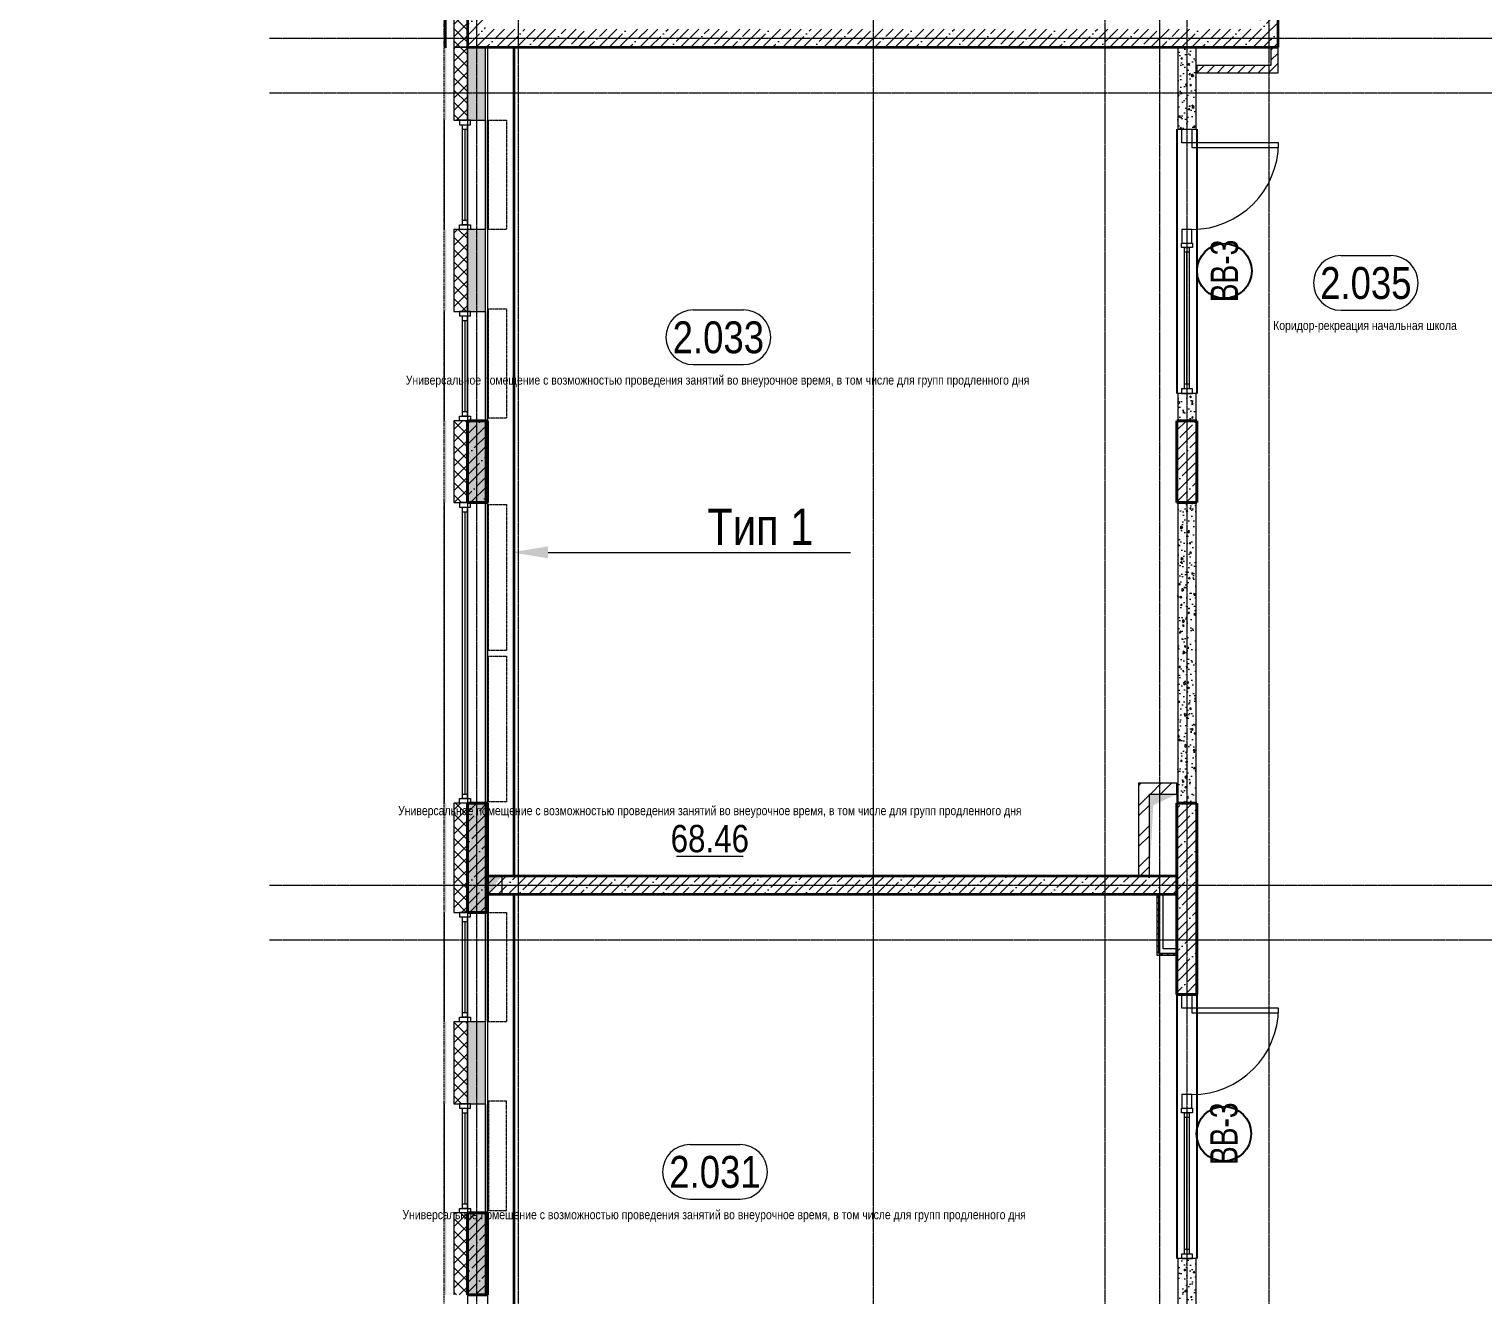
# Model space of a CAD drawing. Header units: millimetres. Extents: x -231292 to 573618, y -153144 to 564035.
# Drawn here: x 49570 to 65533, y 54330 to 68230 of the extents above; entities that cross this region are included whole.
import ezdxf
from ezdxf import colors
from ezdxf.entities.mleader import LeaderData, LeaderLine
from ezdxf.enums import TextEntityAlignment as Align
from ezdxf.math import Vec2, Vec3

# ---------------------------------------------------------------- set-up
doc = ezdxf.new("R2010")
doc.units = ezdxf.units.MM
for name, pattern in [('CENTER2', [28.575, 19.05, -3.175, 3.175, -3.175]), ('DASHED', [19.05, 12.7, -6.35]), ('HIDDEN2', [4.7625, 3.175, -1.5875])]:
    doc.linetypes.add(name, pattern=pattern)
doc.layers.get('0').update_dxf_attribs({"color": 250})
doc.layers.get('Defpoints').update_dxf_attribs({"color": 250})
for name, color, linetype, lineweight in [('A-AREA', 250, 'Continuous', 15), ('A-Wall_Материал_Газоблок_Контур', 250, 'Continuous', 0), ('АР_Area', 250, 'Continuous', 5), ('АР_Витраж', 250, 'Continuous', 13), ('АР_Витраж марка', 250, 'Continuous', 9), ('АР_Двери_витраж', 250, 'Continuous', 9), ('АР_Колонны', 250, 'Continuous', 35), ('АР_Окна', 250, 'Continuous', 5), ('АР_Отопительные приборы', 250, 'HIDDEN2', 0), ('АР_площадь пом', 250, 'Continuous', 5), ('АР_Стены ГКЛ', 250, 'Continuous', 15), ('АР_Стены ЖБ', 250, 'Continuous', 35), ('АР_Стены кирпич', 250, 'Continuous', 20), ('АР_Стены ПЕНОблок', 250, 'Continuous', 20), ('АР_Утеплитель', 250, 'Continuous', 0), ('АР_Штриховка', 250, 'Continuous', 0), ('Зашивка радиаторов тип 1 (фанера и МДФ)', 250, 'Continuous', 0), ('КМ_Фахверки', 250, 'Continuous', 80), ('ОВ_Отопление', 250, 'Continuous', 0), ('ОВ_Шахты', 250, 'Continuous', 5), ('Размеры зашивки ГКЛ', 250, 'Continuous', 0), ('РД_Оси_100', 250, 'Continuous', 0), ('РД_проем_инж перемыч_фахверк', 250, 'Continuous', 18)]:
    doc.layers.add(name, color=color, linetype=linetype, lineweight=lineweight)
doc.layers.add('АР_Делит', color=250, linetype='Continuous', lineweight=0, plot=False)
doc.layers.add('РД_Проем', color=250, linetype='Continuous', lineweight=0, plot=False)
doc.layers.add('РД_Витраж_вн', color=250, linetype='Continuous')
doc.styles.add('Arial_09', font='ARIALN.TTF', dxfattribs={"width": 0.9})
doc.styles.add('style1', font='ARIALN.TTF')
pattern_1 = [(45, (8883.4, 13229.69), (-67.35192, 67.35192), []), (135, (8883.4, 13229.69), (-67.35192, -67.35192), [])]
pattern_2 = [(360, (8883.4027, 13229.6861), (-6e-17, 1), [])]
pattern_3 = [(45, (8883.4, 13229.69), (-112.2532, 112.2532), []), (45, (8995.66, 13229.69), (-112.2532, 112.2532), [198.4375, -39.6875, 0, -39.6875])]
pattern_4 = [(45, (8883.403, 13229.686), (-33.67596, 33.67596), [])]

# ---------------------------------------------------------------- blocks, each defined once
blk = doc.blocks.new('СОШ_2200_АР_ОСИ_М100_28.05.24')
at = {"layer": 'АР_Делит', "color": 5, "linetype": 'DASHED'}
blk.add_lwpolyline([(114955, 135155), (114955, -355), (93595.036, -355), (93595.036, 13855), (94145, 13855), (94145, 68320), (66055, 68320), (66055, 13857.73), (83455, 13857.73), (83455, -355), (45245, -355), (45245, 13145), (44695, 13145), (44695, 26755), (45245, 26755), (45245, 68320), (20455, 68320), (20455, 26755), (27955, 26755), (27955, 13145), (-355, 13145), (-355, 100855)], dxfattribs=at)
at = {"layer": 'РД_Оси_100', "linetype": 'CENTER2'}
blk.add_line((49960, -6155), (49960, 139938.679), dxfattribs=at)
for points in [[(45530, 139938.679), (45600, 139538.679), (45600, -6163.457)], [(46060, -6163.105), (46060, 139538.679), (46130, 139938.679)], [(52500, 139938.679), (52500, -5755), (52358.276, -6155)], [(53100, 139938.679), (53100, -5755), (52949.266, -6155)], [(54300, 139938.679), (54300, -6155)], [(53400, 70753.904), (53400, -5755), (53550, -6155)], [(43327.994, 54900), (71363.995, 54900)], [(43327.994, 54300), (71363.995, 54300)], [(43327.994, 45600), (71363.995, 45600)], [(43327.994, 45000), (71363.995, 45000)]]:
    blk.add_lwpolyline(points, dxfattribs=at)
blk = doc.blocks.new('otv')
at = {"linetype": 'Continuous'}
blk.add_lwpolyline([(0, -1), (0, 0), (1, 0), (1, -1)], close=True, dxfattribs=at)
blk.add_solid([(0, -1), (0, 0), (0.135, -0.137), (1, 0)], dxfattribs=at)
blk = doc.blocks.new('otv_в_стене')
at = {"linetype": 'Continuous'}
blk.add_lwpolyline([(0, -1), (0, 0), (1, 0), (1, -1)], close=True, dxfattribs=at)
blk.add_solid([(0, -1), (0, 0), (0.5, -0.5), (1, 0)], dxfattribs=at)
blk = doc.blocks.new('MOK-МаркаПомещения1')
at = {"layer": 'A-AREA', "color": 0}
blk.add_line((-3.65, -1.94), (3.65, -1.94), dxfattribs=at)
at = {"layer": 'A-AREA', "color": 0, "style": 'style1'}
blk.add_attdef('АР-ПОМЕЩЕНИЕ:ПЛОЩАДЬ', text='', height=3, dxfattribs=at).set_placement((0, 0), align=Align.MIDDLE)
at = {"layer": 'Defpoints', "style": 'style1', "flags": 8}
blk.add_attdef('АР-ПОМЕЩЕНИЕ:НАИМЕНОВАНИЕ', text='', height=1, dxfattribs=at).set_placement((0, 2.96), align=Align.MIDDLE)
blk = doc.blocks.new('MOK-МаркаПом_овал_ареал')
for p, q in [((-2.75, 3), (2.75, 3)), ((-2.75, -3), (2.75, -3))]:
    blk.add_line(p, q)
for centre, radius, start, end in [((-2.75, 0), 3, 90, 270), ((2.75, 0), 3, 270, 90), ((-3.75, 0), 3.5, 0, 0.001)]:
    blk.add_arc(centre, radius, start, end)
at = {"color": 0, "style": 'style1'}
blk.add_attdef('АР-ПОМЕЩЕНИЕ:НОМЕР', text='', height=3.5, dxfattribs=at).set_placement((0, 0), align=Align.MIDDLE)
at = {"layer": 'Defpoints', "color": 2, "style": 'style1'}
blk.add_attdef('АР-ПОМЕЩЕНИЕ:НАИМЕНОВАНИЕ', text='', height=1, dxfattribs=at).set_placement((-0.09, -4.81), align=Align.MIDDLE)
blk = doc.blocks.new('МаркаВитража1')
at = {"layer": 'Defpoints'}
blk.add_circle((0, 0), 3, dxfattribs=at)
at = {"color": 0, "linetype": 'ByBlock', "lineweight": -2, "style": 'Arial_09', "width": 0.9}
blk.add_attdef('АР-ОКНО:НАИМЕНОВАНИЕ', text='', height=3, dxfattribs=at).set_placement((0, 0), align=Align.MIDDLE)

msp = doc.modelspace()

# ---------------------------------------------------------------- hatches: boundary and pattern name
at = {"layer": 'АР_Стены ГКЛ', "linetype": 'Continuous', "lineweight": 0}
h = msp.add_hatch(dxfattribs=at)
h.set_pattern_fill('ANSI31', color=256, scale=15, style=0)
h.set_pattern_definition(pattern_4)
h.paths.add_polyline_path([(61953.302, 58059.686), (61973.302, 58079.686), (61973.302, 58729.686), (61953.302, 58729.686)], flags=0)
h = msp.add_hatch(dxfattribs=at)
h.set_pattern_fill('ANSI31', color=256, scale=15, style=0)
h.set_pattern_definition(pattern_4)
h.paths.add_polyline_path([(62173.302, 58059.686), (62173.302, 58079.686), (61973.302, 58079.686), (61953.302, 58059.686)], flags=0)
at = {"layer": 'АР_Штриховка', "linetype": 'Continuous', "lineweight": 0}
h = msp.add_hatch(dxfattribs=at)
h.set_pattern_fill('_U', color=256, style=0, pattern_type=0)
h.set_pattern_definition(pattern_2)
h.paths.add_polyline_path([(54128.403, 68029.686), (54153.403, 68029.686), (54153.403, 68329.686), (54128.403, 68329.686)], flags=0)
h.paths.add_polyline_path([(54128.403, 72129.686), (54153.403, 72129.686), (54153.403, 72429.686), (54128.403, 72429.686)], flags=0)
h = msp.add_hatch(dxfattribs=at)
h.set_pattern_fill('ANSI37', color=256, scale=30, style=0)
h.set_pattern_definition(pattern_1)
h.paths.add_polyline_path([(54233.403, 68029.686), (54383.403, 68029.686), (54383.403, 68329.686), (54233.403, 68329.686)], flags=0)
h.paths.add_polyline_path([(54233.403, 72129.686), (54383.403, 72129.686), (54383.403, 72429.686), (54233.403, 72429.686)], flags=0)
at = {"layer": 'АР_Штриховка', "linetype": 'Continuous', "lineweight": 5}
h = msp.add_hatch(dxfattribs=at)
h.set_pattern_fill('ANSI35', color=256, scale=25, style=0)
h.set_pattern_definition([(45, (8883.4, 13229.69), (-112.2532, 112.2532), []), (45, (8995.66, 13229.69), (-112.2532, 112.2532), [198.4375, -39.6875, 0, -39.6875])])
h.paths.add_polyline_path([(54383.403, 68029.686), (54583.403, 68229.686), (54583.403, 68329.686), (54383.403, 68329.686)], flags=0)
h.paths.add_polyline_path([(54383.403, 72129.686), (54583.403, 72129.686), (54583.403, 72229.686), (54383.403, 72429.686)], flags=0)
h = msp.add_hatch(dxfattribs=at)
h.set_pattern_fill('ANSI35', color=256, scale=25, angle=-360, style=0)
h.set_pattern_definition([(45, (8883.4, 13229.69), (-112.2532, 112.2532), []), (45, (8995.66, 13229.69), (-112.2532, 112.2532), [198.4375, -39.6875, 0, -39.6875])])
h.paths.add_polyline_path([(63283.403, 72429.686), (63083.403, 72229.686), (63083.403, 71929.686), (63283.403, 71929.686)], flags=0)
h.paths.add_polyline_path([(63283.403, 70129.686), (63083.403, 70129.686), (63083.403, 68229.686), (63283.403, 68029.686)], flags=0)
h = msp.add_hatch(dxfattribs=at)
h.set_pattern_fill('ANSI35', color=256, scale=25, angle=-360, style=0)
h.set_pattern_definition([(45, (8883.4, 13229.69), (-112.2532, 112.2532), []), (45, (8995.66, 13229.69), (-112.2532, 112.2532), [198.4375, -39.6875, 0, -39.6875])])
h.paths.add_polyline_path([(63283.403, 68029.686), (63083.403, 68229.686), (54583.403, 68229.686), (54383.403, 68029.686)], flags=0)
at = {"layer": 'АР_Штриховка', "linetype": 'Continuous', "lineweight": 0}
h = msp.add_hatch(dxfattribs=at)
h.set_pattern_fill('_U', color=256, style=0, pattern_type=0)
h.set_pattern_definition(pattern_2)
h.paths.add_polyline_path([(54128.403, 41429.686), (54153.403, 41429.686), (54153.403, 42329.686), (54128.403, 42329.686)], flags=0)
h.paths.add_polyline_path([(54128.403, 45629.686), (54153.403, 45629.686), (54153.403, 46529.686), (54128.403, 46529.686)], flags=0)
h.paths.add_polyline_path([(54128.403, 48629.686), (54153.403, 48629.686), (54153.403, 51029.686), (54128.403, 51029.686)], flags=0)
h.paths.add_polyline_path([(54128.403, 54329.686), (54153.403, 54329.686), (54153.403, 55229.686), (54128.403, 55229.686)], flags=0)
h.paths.add_polyline_path([(54128.403, 56429.686), (54153.403, 56429.686), (54153.403, 57329.686), (54128.403, 57329.686)], flags=0)
h.paths.add_polyline_path([(54128.403, 58529.686), (54153.403, 58529.686), (54153.403, 59729.686), (54128.403, 59729.686)], flags=0)
h.paths.add_polyline_path([(54128.403, 63029.686), (54153.403, 63029.686), (54153.403, 63929.686), (54128.403, 63929.686)], flags=0)
h.paths.add_polyline_path([(54128.403, 65129.686), (54153.403, 65129.686), (54153.403, 66029.686), (54128.403, 66029.686)], flags=0)
h.paths.add_polyline_path([(54128.403, 67229.686), (54153.403, 67229.686), (54153.403, 68029.686), (54128.403, 68029.686)], flags=0)
h = msp.add_hatch(dxfattribs=at)
h.set_pattern_fill('ANSI37', color=256, scale=30, style=0)
h.set_pattern_definition(pattern_1)
h.paths.add_polyline_path([(54233.403, 41429.686), (54383.403, 41429.686), (54383.403, 42329.686), (54233.403, 42329.686)], flags=0)
h.paths.add_polyline_path([(54233.403, 45629.686), (54383.403, 45629.686), (54383.403, 46529.686), (54233.403, 46529.686)], flags=0)
h.paths.add_polyline_path([(54233.403, 48629.686), (54383.403, 48629.686), (54383.403, 51029.686), (54233.403, 51029.686)], flags=0)
h.paths.add_polyline_path([(54233.403, 54329.686), (54383.403, 54329.686), (54383.403, 55229.686), (54233.403, 55229.686)], flags=0)
h.paths.add_polyline_path([(54233.403, 56429.686), (54383.403, 56429.686), (54383.403, 57329.686), (54233.403, 57329.686)], flags=0)
h.paths.add_polyline_path([(54233.403, 58529.686), (54383.403, 58529.686), (54383.403, 59729.686), (54233.403, 59729.686)], flags=0)
h.paths.add_polyline_path([(54233.403, 63029.686), (54383.403, 63029.686), (54383.403, 63929.686), (54233.403, 63929.686)], flags=0)
h.paths.add_polyline_path([(54233.403, 65129.686), (54383.403, 65129.686), (54383.403, 66029.686), (54233.403, 66029.686)], flags=0)
h.paths.add_polyline_path([(54233.403, 67229.686), (54383.403, 67229.686), (54383.403, 68029.686), (54233.403, 68029.686)], flags=0)
h = msp.add_hatch(dxfattribs=at)
h.set_pattern_fill('AR-CONC', color=256, style=0)
h.set_pattern_definition([(50, (8883.4, 13229.69), (182.18467, -15.9391), [19.05, -209.55]), (355, (8883.4, 13229.69), (-35.2434, 191.05685), [15.24, -167.6406]), (100.45144, (8898.58, 13228.36), (146.94125, 175.11775), [16.19, -178.09024]), (46.1842, (8883.4, 13280.49), (271.07904, -42.0423), [28.575, -314.325]), (96.63556, (8906, 13276.98), (237.4041, 247.4261), [24.285, -267.1356]), (351.18415, (8883.4, 13280.5), (237.4041, 247.4261), [22.86, -251.4597]), (21, (8908.8, 13267.79), (151.6144, -102.2652), [19.05, -209.55]), (326, (8908.8, 13267.79), (61.80203, 184.18797), [15.24, -167.64]), (71.45144, (8921.44, 13259.26), (213.4164, 81.92277), [16.19, -178.08994]), (37.5, (8883.4, 13229.686), (3.088603, 84.55504), [0, -165.608, 0, -170.18, 0, -168.275]), (7.5, (8883.4, 13229.69), (66.81966, 100.18057), [0, -97.028, 0, -161.798, 0, -64.135]), (327.5, (8826.76, 13229.686), (135.590595, -5.728744), [0, -63.5, 0, -198.12, 0, -262.89]), (317.5, (8801.36, 13229.69), (148.12918, 25.4265), [0, -82.55, 0, -131.572, 0, -186.69])])
h.paths.add_polyline_path([(54383.403, 41429.686), (54583.403, 41429.686), (54583.403, 42329.686), (54383.403, 42329.686)], flags=0)
h.paths.add_polyline_path([(54383.403, 45629.686), (54583.403, 45629.686), (54583.403, 46529.686), (54383.403, 46529.686)], flags=0)
h.paths.add_polyline_path([(54383.403, 48629.686), (54583.403, 48629.686), (54583.403, 51029.686), (54383.403, 51029.686)], flags=0)
h.paths.add_polyline_path([(54383.403, 54329.686), (54583.403, 54329.686), (54583.403, 55229.686), (54383.403, 55229.686)], flags=0)
h.paths.add_polyline_path([(54383.403, 56429.686), (54583.403, 56429.686), (54583.403, 57329.686), (54383.403, 57329.686)], flags=0)
h.paths.add_polyline_path([(54383.403, 58529.686), (54583.403, 58529.686), (54583.403, 59729.686), (54383.403, 59729.686)], flags=0)
h.paths.add_polyline_path([(54383.403, 63029.686), (54583.403, 63029.686), (54583.403, 63929.686), (54383.403, 63929.686)], flags=0)
h.paths.add_polyline_path([(54383.403, 65129.686), (54583.403, 65129.686), (54583.403, 66029.686), (54383.403, 66029.686)], flags=0)
h.paths.add_polyline_path([(54383.403, 67229.686), (54583.403, 67229.686), (54583.403, 68029.686), (54383.403, 68029.686)], flags=0)
h = msp.add_hatch(dxfattribs=at)
h.set_pattern_fill('AR-CONC', color=256, angle=45, style=0)
h.set_pattern_definition([(95, (8883.4, 13229.69), (140.09465, 117.55338), [19.05, -209.55]), (40, (8883.4, 13229.69), (-160.01845, 110.17673), [15.24, -167.6406]), (145.45144, (8895.08, 13239.48), (-19.9238, 227.7301), [16.19, -178.09024]), (91.1842, (8847.48, 13265.6), (221.41024, 161.9534), [28.575, -314.325]), (141.63556, (8865.93, 13279.1), (-7.0866, 342.8268), [24.285, -267.1356]), (36.18415, (8847.48, 13265.6), (-7.0866, 342.8268), [22.86, -251.4597]), (66, (8874.42, 13274.59), (179.51998, 34.89515), [19.05, -209.55]), (11, (8874.42, 13274.59), (-86.53993, 173.9412), [15.24, -167.64]), (116.45145, (8889.38, 13277.5), (92.98005, 208.83634), [16.19, -178.08994]), (82.5, (8883.4, 13229.686), (-57.60547, 61.973414), [0, -165.608, 0, -170.18, 0, -168.275]), (52.5, (8883.4, 13229.69), (-23.58973, 118.087), [0, -97.028, 0, -161.798, 0, -64.135]), (12.5, (8843.35, 13189.634), (99.927863, 91.826196), [0, -63.5, 0, -198.12, 0, -262.89]), (2.5, (8825.39, 13171.67), (86.7639, 122.7224), [0, -82.55, 0, -131.572, 0, -186.69])])
h.paths.add_polyline_path([(62183.403, 63928.686), (62383.403, 63928.686), (62383.403, 64229.686), (62183.403, 64229.686)], flags=0)
h.paths.add_polyline_path([(62183.403, 67129.686), (62383.403, 67129.686), (62383.403, 68029.686), (62183.403, 68029.686)], flags=0)
at = {"layer": 'АР_Штриховка', "linetype": 'Continuous', "lineweight": 0, "ltscale": 0.5}
h = msp.add_hatch(dxfattribs=at)
h.set_pattern_fill('ANSI31', color=256, scale=25, angle=-360, style=0)
h.set_pattern_definition([(45, (8883.4, 13229.69), (-56.1266, 56.1266), [])])
h.paths.add_polyline_path([(63283.403, 68029.686), (63203.403, 68029.686), (63203.403, 67829.686), (63283.403, 67749.686)], flags=0)
h = msp.add_hatch(dxfattribs=at)
h.set_pattern_fill('ANSI31', color=256, scale=25, style=0)
h.set_pattern_definition([(45, (8883.4, 13229.69), (-56.1266, 56.1266), [])])
h.paths.add_polyline_path([(63283.403, 67749.686), (63203.403, 67829.686), (62393.403, 67829.686), (62393.403, 67749.686)], flags=0)
at = {"layer": 'АР_Штриховка', "linetype": 'Continuous', "lineweight": 5}
h = msp.add_hatch(dxfattribs=at)
h.set_pattern_fill('ANSI35', color=256, scale=25, style=0)
h.set_pattern_definition(pattern_3)
h.paths.add_polyline_path([(54383.403, 63029.686), (54603.403, 63029.686), (54603.403, 63929.686), (54383.403, 63929.686)], flags=0)
h = msp.add_hatch(dxfattribs=at)
h.set_pattern_fill('ANSI35', color=256, scale=25, style=0)
h.set_pattern_definition(pattern_3)
h.paths.add_polyline_path([(62173.403, 63029.686), (62393.403, 63029.686), (62393.403, 63929.686), (62173.403, 63929.686)], flags=0)
at = {"layer": 'АР_Штриховка', "linetype": 'Continuous', "lineweight": 0}
h = msp.add_hatch(dxfattribs=at)
h.set_pattern_fill('AR-CONC', color=256, angle=45, style=0)
h.set_pattern_definition([(95, (8883.4, 13229.69), (140.09465, 117.55338), [19.05, -209.55]), (40, (8883.4, 13229.69), (-160.01845, 110.17673), [15.24, -167.6406]), (145.45144, (8895.08, 13239.48), (-19.9238, 227.7301), [16.19, -178.09024]), (91.1842, (8847.48, 13265.6), (221.41024, 161.9534), [28.575, -314.325]), (141.63556, (8865.93, 13279.1), (-7.0866, 342.8268), [24.285, -267.1356]), (36.18415, (8847.48, 13265.6), (-7.0866, 342.8268), [22.86, -251.4597]), (66, (8874.42, 13274.59), (179.51998, 34.89515), [19.05, -209.55]), (11, (8874.42, 13274.59), (-86.53993, 173.9412), [15.24, -167.64]), (116.45145, (8889.38, 13277.5), (92.98005, 208.83634), [16.19, -178.08994]), (82.5, (8883.4, 13229.686), (-57.60547, 61.973414), [0, -165.608, 0, -170.18, 0, -168.275]), (52.5, (8883.4, 13229.69), (-23.58973, 118.087), [0, -97.028, 0, -161.798, 0, -64.135]), (12.5, (8843.35, 13189.634), (99.92786, 91.826196), [0, -63.5, 0, -198.12, 0, -262.89]), (2.5, (8825.39, 13171.67), (86.7639, 122.7224), [0, -82.55, 0, -131.572, 0, -186.69])])
h.paths.add_polyline_path([(62183.403, 59728.686), (62383.403, 59728.686), (62383.403, 63030.686), (62183.403, 63030.686)], flags=0)
h = msp.add_hatch(dxfattribs=at)
h.set_pattern_fill('ANSI32', color=256, scale=25, style=0)
h.set_pattern_definition([(45, (8883.4, 13229.69), (-168.3798, 168.3798), []), (45, (8995.66, 13229.69), (-168.3798, 168.3798), [])])
h.paths.add_polyline_path([(61753.487, 58929.633), (61873.487, 58929.644), (61873.403, 59829.686), (61753.392, 59949.686)], flags=0)
h = msp.add_hatch(dxfattribs=at)
h.set_pattern_fill('ANSI32', color=256, scale=25, angle=-360, style=0)
h.set_pattern_definition([(45, (8883.4, 13229.69), (-168.3798, 168.3798), []), (45, (8995.66, 13229.69), (-168.3798, 168.3798), [])])
h.paths.add_polyline_path([(61753.392, 59949.686), (61873.403, 59829.686), (62173.403, 59829.686), (62173.403, 59949.686)], flags=0)
at = {"layer": 'АР_Штриховка', "linetype": 'Continuous', "lineweight": 5}
h = msp.add_hatch(dxfattribs=at)
h.set_pattern_fill('ANSI35', color=256, scale=25, style=0)
h.set_pattern_definition(pattern_3)
h.paths.add_polyline_path([(54383.505, 58529.686), (54603.505, 58529.686), (54603.505, 59729.686), (54383.505, 59729.686)], flags=0)
h = msp.add_hatch(dxfattribs=at)
h.set_pattern_fill('ANSI35', color=256, scale=25, style=0)
h.set_pattern_definition(pattern_3)
h.paths.add_polyline_path([(62173.403, 57629.686), (62393.403, 57629.686), (62393.403, 59729.686), (62173.403, 59729.686)], flags=0)
h = msp.add_hatch(dxfattribs=at)
h.set_pattern_fill('ANSI35', color=256, scale=25, style=0)
h.set_pattern_definition([(45, (8883.4, 13229.69), (-112.2532, 112.2532), []), (45, (8995.66, 13229.69), (-112.2532, 112.2532), [198.4375, -39.6875, 0, -39.6875])])
h.paths.add_polyline_path([(54603.403, 58929.686), (54603.403, 58729.686), (62173.403, 58729.686), (62173.403, 58929.686)], flags=0)
at = {"layer": 'АР_Штриховка', "linetype": 'Continuous', "lineweight": 0}
h = msp.add_hatch(dxfattribs=at)
h.set_pattern_fill('AR-CONC', color=256, angle=45, style=0)
h.set_pattern_definition([(95, (8883.4, 13229.69), (140.09465, 117.55338), [19.05, -209.55]), (40, (8883.4, 13229.69), (-160.01845, 110.17673), [15.24, -167.6406]), (145.45144, (8895.08, 13239.48), (-19.9238, 227.7301), [16.19, -178.09024]), (91.1842, (8847.48, 13265.6), (221.41024, 161.9534), [28.575, -314.325]), (141.63556, (8865.93, 13279.1), (-7.0866, 342.8268), [24.285, -267.1356]), (36.18415, (8847.48, 13265.6), (-7.0866, 342.8268), [22.86, -251.4597]), (66, (8874.42, 13274.59), (179.51998, 34.89515), [19.05, -209.55]), (11, (8874.42, 13274.59), (-86.53993, 173.9412), [15.24, -167.64]), (116.45145, (8889.38, 13277.5), (92.98005, 208.83634), [16.19, -178.08994]), (82.5, (8883.4, 13229.686), (-57.60547, 61.973414), [0, -165.608, 0, -170.18, 0, -168.275]), (52.5, (8883.4, 13229.69), (-23.58973, 118.087), [0, -97.028, 0, -161.798, 0, -64.135]), (12.5, (8843.35, 13189.634), (99.92786, 91.826196), [0, -63.5, 0, -198.12, 0, -262.89]), (2.5, (8825.39, 13171.67), (86.7639, 122.7224), [0, -82.55, 0, -131.572, 0, -186.69])])
h.paths.add_polyline_path([(62183.403, 54029.686), (62383.403, 54029.686), (62383.403, 54728.686), (62183.403, 54728.686)], flags=0)
h.paths.add_polyline_path([(62183.403, 57628.686), (62383.403, 57628.686), (62383.403, 57630.686), (62183.403, 57630.686)], flags=0)
at = {"layer": 'АР_Штриховка', "linetype": 'Continuous', "lineweight": 5}
h = msp.add_hatch(dxfattribs=at)
h.set_pattern_fill('ANSI35', color=256, scale=25, style=0)
h.set_pattern_definition(pattern_3)
h.paths.add_polyline_path([(54383.403, 54329.686), (54603.403, 54329.686), (54603.403, 55229.686), (54383.403, 55229.686)], flags=0)

# ---------------------------------------------------------------- linework, layer by layer
at = {"layer": 'A-Wall_Материал_Газоблок_Контур', "linetype": 'Continuous', "lineweight": 0}
for p, q in [((54128.403, 67229.686), (54128.403, 66029.686)), ((54583.403, 66029.686), (54583.403, 67229.686)), ((54128.403, 65129.686), (54128.403, 63929.686)), ((54583.403, 63929.686), (54583.403, 65129.686)), ((54128.403, 63029.686), (54128.403, 59729.686)), ((54583.403, 59729.686), (54583.403, 63029.686)), ((54128.403, 58529.686), (54128.403, 57329.686)), ((54583.403, 57329.686), (54583.403, 58529.686)), ((54128.403, 56429.686), (54128.403, 55229.686)), ((54583.403, 55229.686), (54583.403, 56429.686))]:
    msp.add_line(p, q, dxfattribs=at)
at = {"layer": 'АР_Витраж', "linetype": 'Continuous', "lineweight": 5}
for p, q in [((62173.403, 64229.686), (62173.403, 65879.686)), ((62393.403, 64229.686), (62393.403, 65879.686)), ((62173.403, 54728.686), (62173.403, 56378.686)), ((62393.403, 54728.686), (62393.403, 56378.686))]:
    msp.add_line(p, q, dxfattribs=at)
at = {"layer": 'АР_Витраж', "linetype": 'Continuous', "lineweight": 13}
for p, q in [((62308.403, 65779.686), (62258.403, 65779.686)), ((62283.403, 64329.686), (62283.403, 65779.686)), ((62308.403, 64329.686), (62258.403, 64329.686)), ((62308.403, 56278.686), (62258.403, 56278.686)), ((62283.403, 54828.686), (62283.403, 56278.686)), ((62308.403, 54828.686), (62258.403, 54828.686))]:
    msp.add_line(p, q, dxfattribs=at)
for points in [[(62223.403, 65829.686), (62223.403, 65879.686), (62343.403, 65879.686), (62343.403, 65829.686)], [(62308.403, 64279.686), (62258.403, 64279.686), (62258.403, 65829.686), (62308.403, 65829.686)], [(62223.403, 64279.686), (62223.403, 64229.686), (62343.403, 64229.686), (62343.403, 64279.686)], [(62223.403, 56328.686), (62223.403, 56378.686), (62343.403, 56378.686), (62343.403, 56328.686)], [(62308.403, 54778.686), (62258.403, 54778.686), (62258.403, 56328.686), (62308.403, 56328.686)], [(62223.403, 54778.686), (62223.403, 54728.686), (62343.403, 54728.686), (62343.403, 54778.686)]]:
    msp.add_lwpolyline(points, close=True, dxfattribs=at)
at = {"layer": 'АР_Двери_витраж', "linetype": 'Continuous', "lineweight": 9}
for points in [[(62228.403, 66979.686), (62228.403, 67129.686), (62338.403, 67129.686), (62338.403, 66979.686)], [(62338.403, 66979.686), (62338.403, 66929.686), (63288.403, 66929.686), (63288.403, 66979.686)], [(62228.403, 66029.686), (62228.403, 65879.686), (62338.403, 65879.686), (62338.403, 66029.686)], [(62228.403, 57478.686), (62228.403, 57628.686), (62338.403, 57628.686), (62338.403, 57478.686)], [(62338.403, 57478.686), (62338.403, 57428.686), (63288.403, 57428.686), (63288.403, 57478.686)], [(62228.403, 56528.686), (62228.403, 56378.686), (62338.403, 56378.686), (62338.403, 56528.686)]]:
    msp.add_lwpolyline(points, close=True, dxfattribs=at)
for centre in [(62338.403, 66979.686), (62338.403, 57478.686)]:
    msp.add_arc(centre, 950, 270, 0, dxfattribs=at)
at = {"layer": 'АР_Колонны', "linetype": 'HIDDEN2', "lineweight": 25}
for p, q in [((54383.403, 63929.686), (54603.403, 63929.686)), ((54383.403, 63029.686), (54383.403, 63929.686)), ((54603.403, 63929.686), (54603.403, 63029.686)), ((62173.403, 63929.686), (62393.403, 63929.686)), ((62173.403, 63029.686), (62173.403, 63929.686)), ((62393.403, 63929.686), (62393.403, 63029.686)), ((54603.403, 63029.686), (54383.403, 63029.686)), ((62393.403, 63029.686), (62173.403, 63029.686)), ((54383.505, 59729.686), (54603.505, 59729.686)), ((54383.505, 58529.686), (54383.505, 59729.686)), ((54603.505, 59729.686), (54603.505, 58529.686)), ((62173.403, 59729.686), (62393.403, 59729.686)), ((62173.403, 57629.686), (62173.403, 59729.686)), ((62393.403, 59729.686), (62393.403, 57629.686)), ((54603.505, 58529.686), (54383.505, 58529.686)), ((62393.403, 57629.686), (62173.403, 57629.686)), ((54383.403, 55229.686), (54603.403, 55229.686)), ((54383.403, 54329.686), (54383.403, 55229.686)), ((54603.403, 55229.686), (54603.403, 54329.686)), ((54603.403, 54329.686), (54383.403, 54329.686))]:
    msp.add_line(p, q, dxfattribs=at)
at = {"layer": 'АР_Колонны', "linetype": 'Continuous', "lineweight": 35}
for p, q in [((54383.403, 63929.686), (54603.403, 63929.686)), ((54383.403, 63029.686), (54383.403, 63929.686)), ((54603.403, 63029.686), (54603.403, 63929.686)), ((62173.403, 63929.686), (62393.403, 63929.686)), ((62173.403, 63029.686), (62173.403, 63929.686)), ((62393.403, 63029.686), (62393.403, 63929.686)), ((54383.403, 63029.686), (54603.403, 63029.686)), ((62173.403, 63029.686), (62393.403, 63029.686)), ((54383.505, 59729.686), (54603.505, 59729.686)), ((54383.505, 58529.686), (54383.505, 59729.686)), ((54603.505, 58529.686), (54603.505, 59729.686)), ((62173.403, 59729.686), (62393.403, 59729.686)), ((62173.403, 57629.686), (62173.403, 59729.686)), ((62393.403, 57629.686), (62393.403, 59729.686)), ((54383.505, 58529.686), (54603.505, 58529.686)), ((62173.403, 57629.686), (62393.403, 57629.686)), ((54383.403, 55229.686), (54603.403, 55229.686)), ((54383.403, 54329.686), (54383.403, 55229.686)), ((54603.403, 54329.686), (54603.403, 55229.686)), ((54383.403, 54329.686), (54603.403, 54329.686))]:
    msp.add_line(p, q, dxfattribs=at)
at = {"layer": 'АР_Окна', "linetype": 'Continuous', "lineweight": 5}
for p, q in [((54128.403, 67229.686), (54128.403, 66029.686)), ((54583.403, 67229.686), (54583.403, 66029.686)), ((54330.903, 67129.686), (54380.903, 67129.686)), ((54355.903, 67129.686), (54355.903, 66129.686)), ((54330.903, 66129.686), (54380.903, 66129.686)), ((54128.403, 65129.686), (54128.403, 63929.686)), ((54583.403, 65129.686), (54583.403, 63929.686)), ((54330.903, 65029.686), (54380.903, 65029.686)), ((54355.903, 65029.686), (54355.903, 64029.686)), ((54330.903, 64029.686), (54380.903, 64029.686)), ((54128.403, 63029.686), (54128.403, 59729.686)), ((54330.903, 62929.686), (54380.903, 62929.686)), ((54355.903, 62929.686), (54355.903, 59829.686)), ((54583.403, 63029.686), (54583.403, 59729.686)), ((54330.903, 59829.686), (54380.903, 59829.686)), ((54128.403, 58529.686), (54128.403, 57329.686)), ((54330.903, 58429.686), (54380.903, 58429.686)), ((54355.903, 58429.686), (54355.903, 57429.686)), ((54583.403, 58529.686), (54583.403, 57329.686)), ((54330.903, 57429.686), (54380.903, 57429.686)), ((54128.403, 56429.686), (54128.403, 55229.686)), ((54583.403, 56429.686), (54583.403, 55229.686)), ((54330.903, 56329.686), (54380.903, 56329.686)), ((54355.903, 56329.686), (54355.903, 55329.686)), ((54330.903, 55329.686), (54380.903, 55329.686))]:
    msp.add_line(p, q, dxfattribs=at)
for points in [[(54415.903, 67179.686), (54415.903, 67229.686), (54295.903, 67229.686), (54295.903, 67179.686)], [(54330.903, 67179.686), (54380.903, 67179.686), (54380.903, 66079.686), (54330.903, 66079.686)], [(54415.903, 66079.686), (54415.903, 66029.686), (54295.903, 66029.686), (54295.903, 66079.686)], [(54415.903, 65079.686), (54415.903, 65129.686), (54295.903, 65129.686), (54295.903, 65079.686)], [(54330.903, 65079.686), (54380.903, 65079.686), (54380.903, 63979.686), (54330.903, 63979.686)], [(54415.903, 63979.686), (54415.903, 63929.686), (54295.903, 63929.686), (54295.903, 63979.686)], [(54415.903, 62979.686), (54415.903, 63029.686), (54295.903, 63029.686), (54295.903, 62979.686)], [(54330.903, 62979.686), (54380.903, 62979.686), (54380.903, 59779.686), (54330.903, 59779.686)], [(54415.903, 59779.686), (54415.903, 59729.686), (54295.903, 59729.686), (54295.903, 59779.686)], [(54415.903, 58479.686), (54415.903, 58529.686), (54295.903, 58529.686), (54295.903, 58479.686)], [(54330.903, 58479.686), (54380.903, 58479.686), (54380.903, 57379.686), (54330.903, 57379.686)], [(54415.903, 57379.686), (54415.903, 57329.686), (54295.903, 57329.686), (54295.903, 57379.686)], [(54415.903, 56379.686), (54415.903, 56429.686), (54295.903, 56429.686), (54295.903, 56379.686)], [(54330.903, 56379.686), (54380.903, 56379.686), (54380.903, 55279.686), (54330.903, 55279.686)], [(54415.903, 55279.686), (54415.903, 55229.686), (54295.903, 55229.686), (54295.903, 55279.686)]]:
    msp.add_lwpolyline(points, close=True, dxfattribs=at)
at = {"layer": 'АР_Отопительные приборы'}
for points in [[(54613.403, 67229.686), (54813.403, 67229.686), (54813.403, 66029.686), (54613.403, 66029.686)], [(54613.403, 65158.072), (54813.403, 65158.072), (54813.403, 63958.072), (54613.403, 63958.072)], [(54613.403, 63007.694), (54813.403, 63007.694), (54813.403, 61407.694), (54613.403, 61407.694)], [(54613.403, 61342.462), (54813.403, 61342.462), (54813.403, 59742.462), (54613.403, 59742.462)], [(54613.403, 58529.686), (54813.403, 58529.686), (54813.403, 57329.686), (54613.403, 57329.686)], [(54613.403, 55258.072), (54813.403, 55258.072), (54813.403, 56458.072), (54613.403, 56458.072)]]:
    msp.add_lwpolyline(points, close=True, dxfattribs=at)
at = {"layer": 'АР_Стены ГКЛ', "linetype": 'Continuous', "lineweight": 5}
for p, q in [((61973.302, 58729.686), (61953.302, 58729.686)), ((61953.302, 58729.686), (61953.302, 58059.686)), ((62023.302, 58729.686), (61973.302, 58729.686)), ((61973.302, 58729.686), (61973.302, 58079.686)), ((61973.302, 58079.686), (61973.302, 58729.686)), ((62023.302, 58129.686), (62023.302, 58729.686)), ((62173.302, 58129.686), (62023.302, 58129.686)), ((62173.302, 58079.686), (62173.302, 58129.686)), ((61953.302, 58059.686), (62173.302, 58059.686)), ((61973.302, 58079.686), (62173.302, 58079.686)), ((62173.302, 58079.686), (61973.302, 58079.686)), ((62173.302, 58059.686), (62173.302, 58079.686))]:
    msp.add_line(p, q, dxfattribs=at)
at = {"layer": 'АР_Стены ЖБ', "linetype": 'Continuous', "lineweight": 35}
for p, q in [((63283.403, 68029.686), (63283.403, 70129.686)), ((54383.403, 68329.686), (54383.403, 68029.686)), ((54383.403, 68029.686), (63283.403, 68029.686)), ((54603.403, 58929.686), (54603.403, 58729.686)), ((62173.403, 58929.686), (54603.403, 58929.686)), ((62173.403, 58729.686), (62173.403, 58929.686)), ((54603.403, 58729.686), (62173.403, 58729.686))]:
    msp.add_line(p, q, dxfattribs=at)
at = {"layer": 'АР_Стены ЖБ', "linetype": 'Continuous', "lineweight": 40}
for p, q in [((54603.403, 63929.686), (54383.403, 63929.686)), ((54383.403, 63929.686), (54383.403, 63029.686)), ((54603.403, 63029.686), (54603.403, 63929.686)), ((62393.403, 63929.686), (62173.403, 63929.686)), ((62173.403, 63929.686), (62173.403, 63029.686)), ((62393.403, 63029.686), (62393.403, 63929.686)), ((54383.403, 63029.686), (54603.403, 63029.686)), ((62173.403, 63029.686), (62393.403, 63029.686)), ((54603.505, 59729.686), (54383.505, 59729.686)), ((54383.505, 59729.686), (54383.505, 58529.686)), ((54603.505, 58529.686), (54603.505, 59729.686)), ((62393.403, 59729.686), (62173.403, 59729.686)), ((62173.403, 59729.686), (62173.403, 57629.686)), ((62393.403, 57629.686), (62393.403, 59729.686)), ((54383.505, 58529.686), (54603.505, 58529.686)), ((62173.403, 57629.686), (62393.403, 57629.686)), ((54603.403, 55229.686), (54383.403, 55229.686)), ((54383.403, 55229.686), (54383.403, 54329.686)), ((54603.403, 54329.686), (54603.403, 55229.686)), ((54383.403, 54329.686), (54603.403, 54329.686))]:
    msp.add_line(p, q, dxfattribs=at)
at = {"layer": 'АР_Стены кирпич', "linetype": 'Continuous', "lineweight": 20}
for p, q in [((61753.392, 59949.686), (61753.487, 58929.633)), ((62173.403, 59949.686), (61753.392, 59949.686)), ((62173.403, 59829.686), (62173.403, 59949.686)), ((61873.487, 58929.644), (61873.403, 59829.686)), ((61873.403, 59829.686), (62173.403, 59829.686)), ((61753.487, 58929.633), (61873.487, 58929.644))]:
    msp.add_line(p, q, dxfattribs=at)
at = {"layer": 'АР_Стены ПЕНОблок', "linetype": 'Continuous', "lineweight": 20}
for p, q in [((54583.403, 68029.686), (54383.403, 68029.686)), ((54383.403, 68029.686), (54383.403, 67229.686)), ((54583.403, 67229.686), (54583.403, 68029.686)), ((62383.403, 68029.686), (62183.403, 68029.686)), ((62183.403, 68029.686), (62183.403, 67129.686)), ((62383.403, 67129.686), (62383.403, 68029.686)), ((63283.403, 68029.686), (63203.403, 68029.686)), ((63203.403, 68029.686), (63203.403, 67829.686)), ((63283.403, 67749.686), (63283.403, 68029.686)), ((63203.403, 67829.686), (62393.403, 67829.686)), ((62393.403, 67829.686), (62393.403, 67749.686)), ((62393.403, 67749.686), (63283.403, 67749.686)), ((54383.403, 67229.686), (54583.403, 67229.686)), ((62183.403, 67129.686), (62383.403, 67129.686)), ((54583.403, 66029.686), (54383.403, 66029.686)), ((54383.403, 66029.686), (54383.403, 65129.686)), ((54583.403, 65129.686), (54583.403, 66029.686)), ((54383.403, 65129.686), (54583.403, 65129.686)), ((62383.403, 64229.686), (62183.403, 64229.686)), ((62183.403, 64229.686), (62183.403, 63928.686)), ((62383.403, 63928.686), (62383.403, 64229.686)), ((54583.403, 63929.686), (54383.403, 63929.686)), ((54383.403, 63929.686), (54383.403, 63029.686)), ((54583.403, 63029.686), (54583.403, 63929.686)), ((62183.403, 63928.686), (62383.403, 63928.686)), ((54383.403, 63029.686), (54583.403, 63029.686)), ((62383.403, 63030.686), (62183.403, 63030.686)), ((62183.403, 63030.686), (62183.403, 59728.686)), ((62383.403, 59728.686), (62383.403, 63030.686)), ((54583.403, 59729.686), (54383.403, 59729.686)), ((54383.403, 59729.686), (54383.403, 58529.686)), ((54583.403, 58529.686), (54583.403, 59729.686)), ((62183.403, 59728.686), (62383.403, 59728.686)), ((54383.403, 58529.686), (54583.403, 58529.686)), ((62383.403, 57630.686), (62183.403, 57630.686)), ((62183.403, 57630.686), (62183.403, 57628.686)), ((62183.403, 57628.686), (62383.403, 57628.686)), ((62383.403, 57628.686), (62383.403, 57630.686)), ((54583.403, 57329.686), (54383.403, 57329.686)), ((54383.403, 57329.686), (54383.403, 56429.686)), ((54583.403, 56429.686), (54583.403, 57329.686)), ((54383.403, 56429.686), (54583.403, 56429.686)), ((54583.403, 55229.686), (54383.403, 55229.686)), ((54383.403, 55229.686), (54383.403, 54329.686)), ((54583.403, 54329.686), (54583.403, 55229.686)), ((62383.403, 54728.686), (62183.403, 54728.686)), ((62183.403, 54728.686), (62183.403, 54029.686)), ((62383.403, 54029.686), (62383.403, 54728.686))]:
    msp.add_line(p, q, dxfattribs=at)
at = {"layer": 'АР_Утеплитель', "linetype": 'Continuous', "lineweight": 0}
for p, q in [((54233.403, 68329.686), (54233.403, 68029.686)), ((54383.403, 68029.686), (54383.403, 68329.686)), ((54233.403, 68029.686), (54383.403, 68029.686)), ((54383.403, 68029.686), (54233.403, 68029.686)), ((54233.403, 68029.686), (54233.403, 67229.686)), ((54383.403, 67229.686), (54383.403, 68029.686)), ((54233.403, 67229.686), (54383.403, 67229.686)), ((54383.403, 66029.686), (54233.403, 66029.686)), ((54233.403, 66029.686), (54233.403, 65129.686)), ((54383.403, 65129.686), (54383.403, 66029.686)), ((54233.403, 65129.686), (54383.403, 65129.686)), ((54383.403, 63929.686), (54233.403, 63929.686)), ((54233.403, 63929.686), (54233.403, 63029.686)), ((54383.403, 63029.686), (54383.403, 63929.686)), ((54233.403, 63029.686), (54383.403, 63029.686)), ((54383.403, 59729.686), (54233.403, 59729.686)), ((54233.403, 59729.686), (54233.403, 58529.686)), ((54383.403, 58529.686), (54383.403, 59729.686)), ((54233.403, 58529.686), (54383.403, 58529.686)), ((54383.403, 57329.686), (54233.403, 57329.686)), ((54233.403, 57329.686), (54233.403, 56429.686)), ((54383.403, 56429.686), (54383.403, 57329.686)), ((54233.403, 56429.686), (54383.403, 56429.686)), ((54383.403, 55229.686), (54233.403, 55229.686)), ((54233.403, 55229.686), (54233.403, 54329.686)), ((54383.403, 54329.686), (54383.403, 55229.686))]:
    msp.add_line(p, q, dxfattribs=at)
at = {"layer": 'Зашивка радиаторов тип 1 (фанера и МДФ)', "linetype": 'Continuous', "lineweight": 0}
for p, q in [((54603.403, 68029.69), (54603.29, 58929.681)), ((54603.403, 68029.69), (54903.403, 68029.686)), ((54890.79, 58929.678), (54890.903, 68029.686)), ((54890.903, 68029.686), (54890.79, 58929.678)), ((54903.29, 58929.678), (54903.403, 68029.686)), ((54603.29, 58929.681), (54903.29, 58929.678)), ((54603.403, 58729.69), (54603.29, 49629.681)), ((54603.403, 58729.69), (54903.403, 58729.686)), ((54890.79, 49629.678), (54890.903, 58729.686)), ((54890.903, 58729.686), (54890.79, 49629.678)), ((54903.29, 49629.678), (54903.403, 58729.686))]:
    msp.add_line(p, q, dxfattribs=at)
at = {"layer": 'КМ_Фахверки', "lineweight": 5}
msp.add_lwpolyline([(79583.403, 81804.686), (103283.403, 81804.103), (103283.403, 13129.686), (123583.403, 13129.686), (123583.371, 148129.686), (81883.406, 148129.686), (81883.406, 142129.686), (46283.403, 142129.686), (46283.403, 113829.686), (8783.403, 113829.686), (8783.403, 26629.686), (36583.403, 26629.686), (36583.403, 39729.686), (29083.403, 39729.686), (29083.403, 81804.686), (54383.403, 81804.686), (54383.403, 13129.686), (92083.403, 13129.686), (92083.403, 26829.686), (74683.402, 26829.694), (74683.401, 81804.686), (79584.99, 81804.686)], dxfattribs=at)
at = {"layer": 'РД_Витраж_вн', "linetype": 'Continuous', "lineweight": -3}
for p, q in [((62173.403, 67129.686), (62173.403, 64229.686)), ((62393.403, 67129.686), (62393.403, 64229.686)), ((62173.403, 57628.686), (62173.403, 54728.686)), ((62393.403, 57628.686), (62393.403, 54728.686))]:
    msp.add_line(p, q, dxfattribs=at)
at = {"layer": 'РД_Проем', "linetype": 'Continuous', "lineweight": 0}
for p, q in [((62173.403, 67129.686), (62173.403, 64229.686)), ((62393.403, 67129.686), (62393.403, 64229.686)), ((62173.403, 57628.686), (62173.403, 54728.686)), ((62393.403, 57628.686), (62393.403, 54728.686))]:
    msp.add_line(p, q, dxfattribs=at)
at = {"layer": 'РД_проем_инж перемыч_фахверк', "linetype": 'Continuous', "lineweight": 18}
for p, q in [((62173.403, 67129.686), (62173.403, 64229.686)), ((62393.403, 67129.686), (62393.403, 64229.686)), ((62173.403, 57629.686), (62173.403, 54729.686)), ((62393.403, 57629.686), (62393.403, 54729.686))]:
    msp.add_line(p, q, dxfattribs=at)

# ---------------------------------------------------------------- block references
at = {"layer": 'АР_Area', "linetype": 'Continuous', "lineweight": 5, "xscale": 100, "yscale": 100, "zscale": 100}
for p, values in [((64247.94, 65441.662), {'АР-ПОМЕЩЕНИЕ:НОМЕР': '2.035', 'АР-ПОМЕЩЕНИЕ:НАИМЕНОВАНИЕ': 'Коридор-рекреация начальная школа'}), ((57138.691, 64845.411), {'АР-ПОМЕЩЕНИЕ:НОМЕР': '2.033', 'АР-ПОМЕЩЕНИЕ:НАИМЕНОВАНИЕ': 'Универсальное помещение с возможностью проведения занятий во внеурочное время, в том числе для групп продленного дня'}), ((57101.61, 55680.923), {'АР-ПОМЕЩЕНИЕ:НОМЕР': '2.031', 'АР-ПОМЕЩЕНИЕ:НАИМЕНОВАНИЕ': 'Универсальное помещение с возможностью проведения занятий во внеурочное время, в том числе для групп продленного дня'})]:
    msp.add_blockref('MOK-МаркаПом_овал_ареал', p, dxfattribs=at).add_auto_attribs(values)
at = {"layer": 'АР_Витраж марка', "linetype": 'Continuous', "lineweight": 9, "xscale": 100, "yscale": 100, "zscale": 100, "rotation": 90}
for p in [(62694.569, 65573.4), (62688.897, 56098.985)]:
    msp.add_blockref('МаркаВитража1', p, dxfattribs=at).add_auto_attribs({'АР-ОКНО:НАИМЕНОВАНИЕ': 'ВВ-3'})
at = {"layer": 'АР_площадь пом', "linetype": 'Continuous', "lineweight": 5}
ref = msp.add_blockref('MOK-МаркаПомещения1', (57044.959, 59340.959), dxfattribs=dict(at, xscale=100, yscale=100, zscale=100))
ref.add_attrib('АР-ПОМЕЩЕНИЕ:НАИМЕНОВАНИЕ', 'Универсальное помещение с возможностью проведения занятий во внеурочное время, в том числе для групп продленного дня', dxfattribs={"layer": 'Defpoints', "height": 100, "style": 'style1'}).set_placement((57044.959, 59636.521), align=Align.MIDDLE)
ref.add_attrib('АР-ПОМЕЩЕНИЕ:ПЛОЩАДЬ', '68.46', dxfattribs={"layer": 'A-AREA', "color": 0, "height": 300, "style": 'style1'}).set_placement((57044.959, 59340.959), align=Align.MIDDLE)
at = {"layer": 'ОВ_Отопление', "xscale": 150, "yscale": 200}
msp.add_blockref('otv_в_стене', (54609.88, 58929.681), dxfattribs=at)
at = {"layer": 'ОВ_Шахты', "xscale": 300, "yscale": 900, "zscale": 1400}
msp.add_blockref('otv', (61873.403, 59829.686), dxfattribs=at)
at = {"layer": 'РД_Оси_100'}
msp.add_blockref('СОШ_2200_АР_ОСИ_М100_28.05.24', (8883.403, 13229.686), dxfattribs=at)

# ---------------------------------------------------------------- leaders
at = {"layer": 'Размеры зашивки ГКЛ'}
ml = msp.add_multileader_mtext('Standard', dxfattribs=at)
ml.set_content('\\pxsm1;Тип 1 ', color=(0, 0, 138), style='style1')
ml.set_leader_properties(color=256, linetype='ByLayer', lineweight=9)
ml.build(insert=Vec2(0, 0))
ml.multileader.update_dxf_attribs({"has_dogleg": 0, "text_left_attachment_type": 6, "text_right_attachment_type": 6, "text_bottom_attachment_type": 10, "dogleg_length": 25, "arrow_head_size": 400})
ctx = ml.context
ctx.base_point, ctx.char_height, ctx.arrow_head_size, ctx.landing_gap_size, ctx.plane_origin = Vec3(56966.79, 62483.778), 400, 400, 50, Vec3(49075.666, 69454.343)
ctx.left_attachment, ctx.right_attachment, ctx.top_attachment = 6, 6, 10
notes = []
notes.append((ctx, [(0, (1, 1, 0), (56941.79, 62483.778), (1, 0), 25, [(1, [(54869.797, 62483.778)], 0, [])])]))
ctx.mtext.insert, ctx.mtext.width, ctx.mtext.defined_height, ctx.mtext.line_spacing_factor, ctx.mtext.flow_direction = Vec3(57016.79, 62963.778), 1668.44707, 600, 0.3, 5
for ctx, leaders in notes:
    for number, flags, end, landing, length, lines in leaders:
        leader = LeaderData()
        leader.index, (leader.has_last_leader_line, leader.has_dogleg_vector, leader.attachment_direction) = number, flags
        leader.last_leader_point, leader.dogleg_vector, leader.dogleg_length = Vec3(end), Vec3(landing), length
        for number, points, colour, breaks in lines:
            line = LeaderLine()
            line.index, line.vertices, line.color, line.breaks = number, Vec3.list(points), colors.encode_raw_color(colour), breaks
            leader.lines.append(line)
        ctx.leaders.append(leader)

doc.saveas('drawing.dxf')
